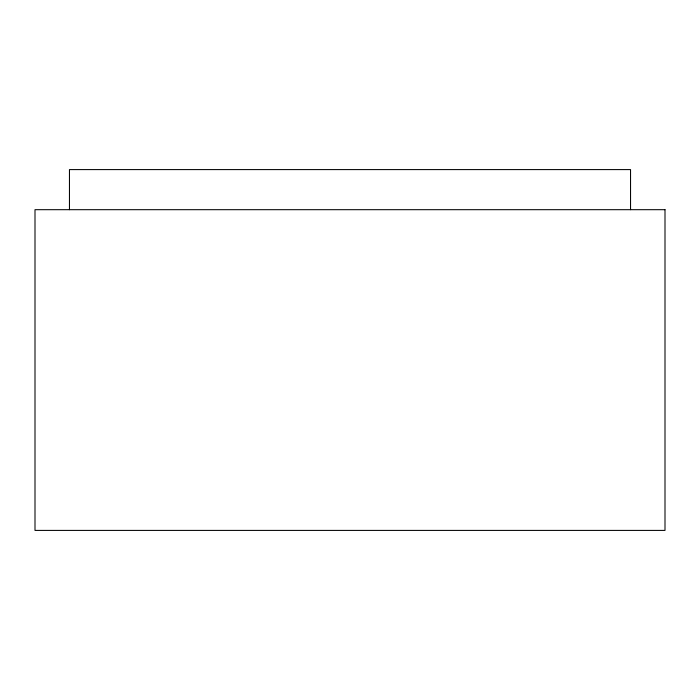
<?xml version="1.0" encoding="UTF-8"?>
<svg xmlns="http://www.w3.org/2000/svg" width="700" height="700" viewBox="0 0 700 700"><rect width="100%" height="100%" fill="white"/><g stroke="black" fill="none" stroke-linecap="round" stroke-linejoin="round"><path stroke-width="1.05" d="M630.543 209.685L630.543 169.593L69.457 169.593L69.457 209.685M665 209.685L35 209.685L35 530.407L665 530.407L665 209.685"/></g></svg>
